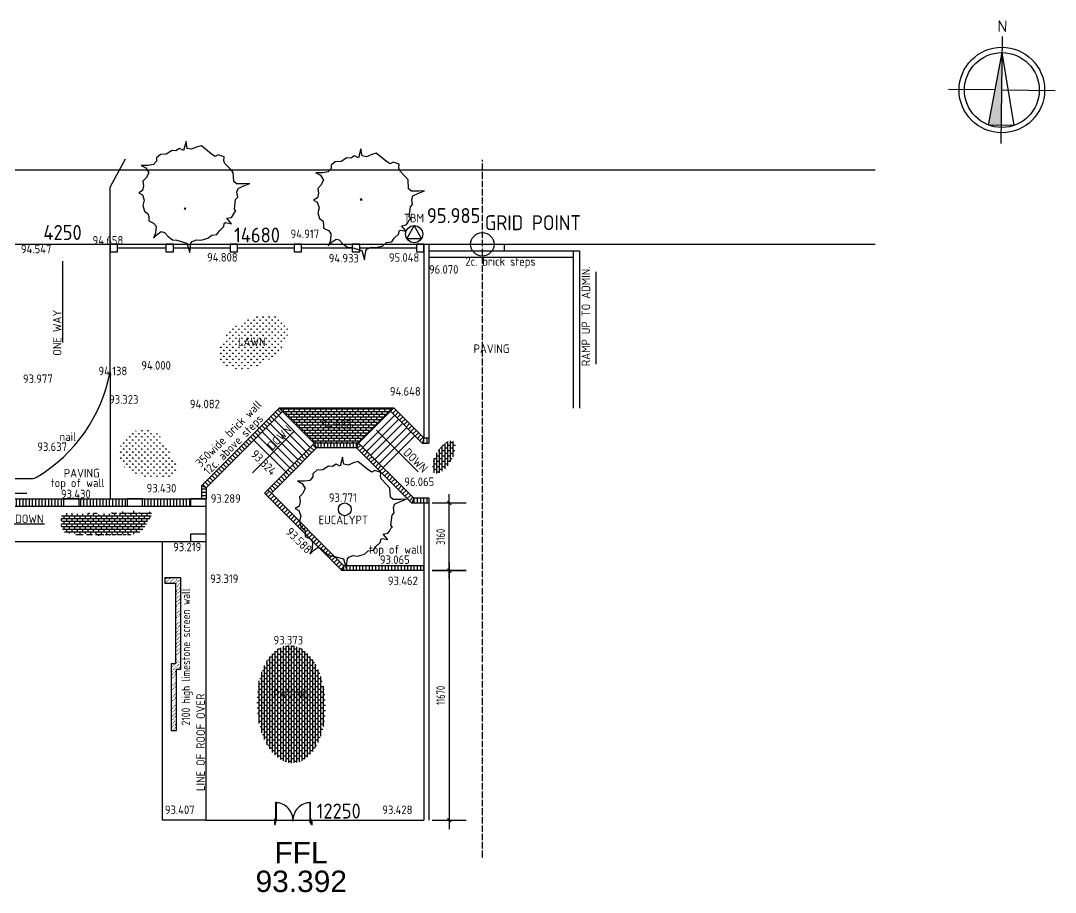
# Model space of a CAD drawing. Extents: x -406070 to -21769, y -87485 to 68103.
# Drawn here: x -70159 to -21769, y 25386 to 66150 of the extents above; entities that cross this region are included whole.
import ezdxf

# ---------------------------------------------------------------- set-up
doc = ezdxf.new("R2010")
doc.units = 0
doc.header["$MEASUREMENT"] = 0
doc.linetypes.add('ACAD_ISO03W100', pattern=[30, 12, -18])
doc.linetypes.add('HIDDEN', pattern=[9.525, 6.35, -3.175])
doc.layers.get('0').update_dxf_attribs({"linetype": 'CONTINUOUS'})
doc.layers.get('DEFPOINTS').update_dxf_attribs({"linetype": 'CONTINUOUS'})
for name, color, linetype in [('CONSTRUCTION', 7, 'CONTINUOUS'), ('DIMS', 7, 'CONTINUOUS'), ('FIXTURES', 11, 'CONTINUOUS'), ('HATCH', 11, 'CONTINUOUS'), ('SITE', 7, 'CONTINUOUS'), ('SPOTHEIGHTS', 7, 'CONTINUOUS'), ('WALLS', 2, 'CONTINUOUS')]:
    doc.layers.add(name, color=color, linetype=linetype)
doc.styles.add('DIMTEXT', font='isocp3.shx', dxfattribs={"width": 0.8})
doc.styles.add('HEADINGS', font='sanss___.ttf')
doc.styles.add('NOTES', font='isocp3.shx')
doc.styles.add('ROMAN', font='romanc.shx')
doc.dimstyles.new('ARCH200', dxfattribs={"dimscale": 200, "dimtxt": 2, "dimasz": 1, "dimexe": 1, "dimexo": 8, "dimgap": 1, "dimtad": 1, "dimdec": 0, "dimtxsty": 'DIMTEXT', "dimblk1": 'OBLIQUE', "dimblk2": 'OBLIQUE', "dimsah": 1, "dimcen": 2.5, "dimse1": 1, "dimse2": 1, "dimclrd": 256, "dimclre": 256, "dimclrt": 256, "dimazin": 3, "dimtfac": 1, "dimtdec": 0, "dimtmove": 0, "dimatfit": 3, "dimtolj": 1, "dimtzin": 0})
doc.dimstyles.new('ARCH200$7', dxfattribs={"dimscale": 200, "dimtxt": 2, "dimasz": 1, "dimexe": 1, "dimexo": 8, "dimgap": 1, "dimtad": 1, "dimdec": 0, "dimtxsty": 'DIMTEXT', "dimcen": 2.5, "dimse1": 1, "dimse2": 1, "dimclrd": 256, "dimclre": 256, "dimclrt": 256, "dimazin": 3, "dimtfac": 1, "dimtdec": 0, "dimtmove": 0, "dimatfit": 3, "dimtolj": 1, "dimtzin": 0})
pattern_1 = [(90, (0, 0), (-150, 9e-15), [])]
pattern_2 = [(45, (0, 0), (-106.06602, 106.06602), [])]
pattern_3 = [(135, (0, 0), (-106.06602, -106.06602), [])]

# ---------------------------------------------------------------- blocks, each defined once
blk = doc.blocks.new('NORTHTWO')
blk.add_hatch(color=3).paths.add_polyline_path([(-4250, 50), (-863, -588), (-855, 10)])
at = {"color": 3}
for p, q in [((-2470, 2529), (-2500, 30)), ((-848, 609), (-4250, 50)), ((-848, 609), (-863, -588)), ((0, 0), (-5000, 59)), ((-863, -588), (-4250, 50)), ((-2503, -279), (-2529, -2470))]:
    blk.add_line(p, q, dxfattribs=at)
for radius in [2000, 1750]:
    blk.add_circle((-2500, 30), radius, dxfattribs=at)
at = {"color": 3, "style": 'ROMAN'}
blk.add_text('N', height=500, rotation=89.3227, dxfattribs=at).set_placement((-5244, -184))
blk = doc.blocks.new('_OBLIQUE')
at = {"layer": 'DIMS'}
for p, q in [((0, -4), (0, 4)), ((-1.9, 0), (2.1, 0)), ((-0.42, -0.42), (0.42, 0.42))]:
    blk.add_line(p, q, dxfattribs=at)
blk = doc.blocks.new('*D15')
at = {"linetype": 'BYBLOCK'}
blk.add_line((-50117, 43110), (-50117, 31440), dxfattribs=at)
at = {"layer": 'DEFPOINTS', "color": 0, "linetype": 'BYBLOCK'}
for p in [(-51300, 43110), (-51300, 31440), (-50117, 31440)]:
    blk.add_point(p, dxfattribs=at)
at = {"linetype": 'BYBLOCK', "xscale": 200, "yscale": 200, "zscale": 200}
for p, rotation in [((-50117, 43110), 90), ((-50117, 31440), 270)]:
    blk.add_blockref('_OBLIQUE', p, dxfattribs=dict(at, rotation=rotation))
at = {"linetype": 'BYBLOCK', "insert": (-50517, 37275), "char_height": 400, "attachment_point": 5, "rotation": 90, "style": 'DIMTEXT'}
blk.add_mtext('\\A1;11670', dxfattribs=at)
blk = doc.blocks.new('*D16')
at = {"linetype": 'BYBLOCK'}
blk.add_line((-50117, 43110), (-50117, 46270), dxfattribs=at)
at = {"layer": 'DEFPOINTS', "color": 0, "linetype": 'BYBLOCK'}
for p in [(-51300, 46270), (-50117, 46270), (-51300, 43110)]:
    blk.add_point(p, dxfattribs=at)
at = {"linetype": 'BYBLOCK', "xscale": 200, "yscale": 200, "zscale": 200}
for p, rotation in [((-50117, 46270), 90), ((-50117, 43110), 270)]:
    blk.add_blockref('_OBLIQUE', p, dxfattribs=dict(at, rotation=rotation))
at = {"linetype": 'BYBLOCK', "insert": (-50517, 44690), "char_height": 400, "attachment_point": 5, "rotation": 90, "style": 'DIMTEXT'}
blk.add_mtext('\\A1;3160', dxfattribs=at)

msp = doc.modelspace()

# ---------------------------------------------------------------- hatches: boundary and pattern name
at = {"layer": 'HATCH'}
h = msp.add_hatch(dxfattribs=at)
h.set_pattern_fill('GRASS', color=256, scale=200, style=0)
h.set_pattern_definition([(90, (440, -762.1), (-141.42136, 141.42136), [37.5, -245.3427]), (45, (440, -762.1), (-141.42136, 141.42136), [37.5, -162.5]), (135, (440, -762.1), (-141.42136, -141.42136), [37.5, -162.5])])
edge = h.paths.add_edge_path()
edge.add_ellipse((-59267.2, 51113.4), major_axis=(-1506, -869.5), ratio=0.6187464, start_angle=0, end_angle=360)
h.paths.add_polyline_path([(-60023.6, 50859.1), (-58563.6, 50859.1), (-58563.6, 51399.1), (-60023.6, 51399.1)], flags=24)
h = msp.add_hatch(dxfattribs=at)
h.set_pattern_fill('U', color=256, scale=150, angle=135, style=0, pattern_type=0)
h.set_pattern_definition(pattern_3)
h.paths.add_polyline_path([(-57911.5, 47868.5), (-58074.1, 48031.2), (-61709.6, 44395.7), (-61479.6, 44300.4)])
h = msp.add_hatch(dxfattribs=at)
h.set_pattern_fill('BRICK', color=256, scale=500, style=0)
h.paths.add_polyline_path([(-58074.1, 48031.2), (-57911.5, 47868.5), (-56426.5, 46383.6), (-56412, 46398.1), (-54352.7, 46398.1), (-52867.7, 47883), (-52719.6, 48031.2)])
h.paths.add_polyline_path([(-56160.6, 46966.4), (-54488.7, 46966.4), (-54488.7, 47562.7), (-56160.6, 47562.7)], flags=24)
h = msp.add_hatch(dxfattribs=at)
h.set_pattern_fill('U', color=256, scale=150, angle=45, style=0, pattern_type=0)
h.set_pattern_definition(pattern_2)
h.paths.add_polyline_path([(-51374.9, 46390.2), (-51366.6, 46390.2), (-51299.6, 46640.2), (-52705.1, 48045.7), (-52867.7, 47883)])
h = msp.add_hatch(dxfattribs=at)
h.set_pattern_fill('GRASS', color=256, scale=200, style=0)
edge = h.paths.add_edge_path()
edge.add_spline(control_points=[(-64995.6, 46879), (-65372.3, 46690.8), (-65794.8, 45675.4), (-64678.9, 44582.9), (-62205.3, 44761.7), (-63361.2, 46135), (-63799.4, 47110), (-64645.9, 47053.7), (-64995.6, 46879)], knot_values=[0, 0, 0, 0, 1263.2236167, 2394.2321762, 4328.3008108, 5603.0021871, 6327.70718, 7500.5261048, 7500.5261048, 7500.5261048, 7500.5261048], degree=3, periodic=0)
h = msp.add_hatch(dxfattribs=at)
h.set_pattern_fill('_U', color=256, scale=150, angle=90, style=0, pattern_type=0)
h.set_pattern_definition(pattern_1)
h.paths.add_polyline_path([(-51069.6, 46640.2), (-51299.6, 46640.2), (-51366.6, 46390.2), (-51069.6, 46390.2)])
h = msp.add_hatch(dxfattribs=at)
h.set_pattern_fill('BRICK', color=256, scale=500, angle=90, style=0)
h.set_pattern_definition([(90, (311.16, 906.79), (-125, 8e-15), []), (180, (311.16, 906.8), (-3e-14, -250), [125, -125]), (180, (311.16, 1031.8), (-3e-14, -250), [-125, 125])])
edge = h.paths.add_edge_path()
edge.add_ellipse((-50366.6, 45739.9), major_axis=(-430.8, -746.1), ratio=0.4352873, start_angle=0, end_angle=360)
h = msp.add_hatch(dxfattribs=at)
h.set_pattern_fill('U', color=256, scale=150, angle=135, style=0, pattern_type=0)
h.set_pattern_definition(pattern_3)
h.paths.add_polyline_path([(-56316.8, 46168.1), (-56412, 46398.1), (-57763, 45047.2), (-57600.3, 44884.5)])
h.paths.add_polyline_path([(-57600.3, 44884.5), (-57763, 45047.2), (-58597.4, 44212.8), (-58434.7, 44050.2)])
h = msp.add_hatch(dxfattribs=at)
h.set_pattern_fill('U', color=256, scale=150, angle=90, style=0, pattern_type=0)
h.set_pattern_definition(pattern_1)
h.paths.add_polyline_path([(-54447.9, 46168.1), (-54352.7, 46398.1), (-56412, 46398.1), (-56316.8, 46168.1)])
h = msp.add_hatch(dxfattribs=at)
h.set_pattern_fill('U', color=256, scale=150, angle=45, style=0, pattern_type=0)
h.set_pattern_definition(pattern_2)
h.paths.add_polyline_path([(-51869.6, 43589.8), (-51774.3, 43819.8), (-54352.7, 46398.1), (-54447.9, 46168.1)])
h = msp.add_hatch(dxfattribs=at)
h.set_pattern_fill('_U', color=256, scale=150, style=0, pattern_type=0)
h.set_pattern_definition([(0, (0, 0), (0, 150), [])])
h.paths.add_polyline_path([(-61709.6, 43789.8), (-61479.6, 43789.8), (-61479.6, 44300.4), (-61709.6, 44395.7)])
h = msp.add_hatch(dxfattribs=at)
h.set_pattern_fill('U', color=256, scale=150, angle=45, style=0, pattern_type=0)
h.set_pattern_definition(pattern_2)
h.paths.add_polyline_path([(-55484.9, 41100.3), (-55531.3, 41112.9), (-55731.6, 41131.3), (-55946.1, 41296.3), (-56117.8, 41479.7), (-56214.3, 41504.5), (-55139.6, 40429.8), (-55044.3, 40659.8)])
h.paths.add_polyline_path([(-56578.6, 41868.8), (-56214.3, 41504.5), (-56117.8, 41479.7), (-55946.1, 41296.3), (-55731.6, 41131.3), (-55531.3, 41112.9), (-55484.9, 41100.3), (-57115.4, 42730.8), (-57047.5, 42470), (-56890.2, 42360), (-56847.3, 42213.3), (-56847.3, 42137.5), (-56640, 41930.2), (-56618.4, 41919.8)])
h.paths.add_polyline_path([(-56847.3, 42137.5), (-56847.3, 42213.3), (-56890.2, 42360), (-57047.5, 42470), (-57115.4, 42730.8), (-58434.7, 44050.2), (-58597.4, 44212.8), (-58760, 44050.2)])
h = msp.add_hatch(dxfattribs=at)
h.set_pattern_fill('_U', color=256, scale=150, angle=90, style=0, pattern_type=0)
h.set_pattern_definition(pattern_1)
h.paths.add_polyline_path([(-74109.6, 43439.8), (-74109.6, 43789.8), (-79129.6, 43789.8), (-79129.6, 43439.8)])
h.paths.add_polyline_path([(-73379.6, 43789.8), (-73379.6, 43439.8), (-71135, 43439.8), (-71135, 43789.8)])
h.paths.add_polyline_path([(-70405, 43789.8), (-70405, 43439.8), (-68160, 43439.8), (-68160, 43789.8)])
h.paths.add_polyline_path([(-67430, 43789.8), (-67430, 43439.8), (-65185, 43439.8), (-65185, 43789.8)])
h.paths.add_polyline_path([(-62209.6, 43439.8), (-62209.6, 43789.8), (-64455, 43789.8), (-64455, 43439.8)])
h = msp.add_hatch(dxfattribs=at)
h.set_pattern_fill('_U', color=256, scale=150, angle=90, style=0, pattern_type=0)
h.set_pattern_definition(pattern_1)
h.paths.add_polyline_path([(-51069.6, 43589.8), (-51069.6, 43819.8), (-51774.3, 43819.8), (-51869.6, 43589.8)])
h = msp.add_hatch(dxfattribs=at)
h.set_pattern_fill('BRICK', color=256, scale=500, style=0)
h.paths.add_polyline_path([(-64351.3, 42558.8, 0.520567), (-64271, 42659.1, 0.520567), (-64230.8, 42759.5, 0.5205671), (-64130.4, 42900, 0.520567), (-64070.1, 43060.6, 0.3108311), (-64045.8, 43125.6, -0.2027835), (-64070.1, 43140.8, -0.520567), (-64070.1, 43160.9, -0.1805255), (-64045.8, 43125.6, 0.2874406), (-64009.8, 43140.8, 0.520567), (-64190.6, 43120.8, 0.5205671), (-64351.3, 43100.7, 0.5205671), (-64672.7, 43100.7, 0.520567), (-65154.8, 43100.7, 0.520567), (-65596.8, 43060.6, 0.520567), (-65978.4, 43060.6, 0.5205671), (-66139.1, 43060.6, 0.5205671), (-66299.8, 43060.6, 0.5205671), (-66500.7, 43060.6, 0.5205671), (-66822.1, 43060.6, 0.5205671), (-67083.3, 43060.6, 0.520567), (-67284.2, 43060.6, 0.520567), (-67404.7, 43060.6, 0.520567), (-67525.2, 43060.6, 0.520567), (-67645.7, 43060.6, 0.5205671), (-67846.6, 43060.6, 0.5205671), (-68067.6, 43060.6, 0.520567), (-68188.1, 43060.6, 0.520567), (-68228.3, 42900, 0.5205671), (-68228.3, 42739.4, 0.5205671), (-68228.3, 42578.8, 0.520567), (-68228.3, 42478.5, 0.520567), (-68147.9, 42358.1, 0.5205671), (-68107.8, 42257.7, 0.520567), (-68027.4, 42197.5, 0.520567), (-67906.9, 42197.5, 0.520567), (-67645.7, 42197.5, 0.520567), (-67163.6, 42197.5, 0.5205671), (-66721.7, 42197.5, 0.520567), (-66239.6, 42157.3, 0.5205671), (-65918.2, 42157.3, 0.5205671), (-65657, 42157.3, 0.520567), (-65395.9, 42157.3, 0.520567), (-65195, 42157.3, 0.520567), (-64974, 42157.3, 0.520567), (-64853.5, 42157.3, 0.5205671), (-64712.9, 42177.4, 0.520567), (-64632.6, 42237.6, 0.520567), (-64552.2, 42317.9, 0.520567), (-64431.7, 42438.3, 0.5205671)])
h = msp.add_hatch(dxfattribs=at)
h.set_pattern_fill('_U', color=256, scale=150, angle=90, style=0, pattern_type=0)
h.set_pattern_definition(pattern_1)
h.paths.add_polyline_path([(-54915.5, 40659.8), (-54930.5, 40544.4), (-54964.2, 40659.8), (-55044.3, 40659.8), (-55139.6, 40429.8), (-51299.6, 40429.8), (-51299.6, 40659.8)])
h = msp.add_hatch(dxfattribs=at)
h.set_pattern_fill('ACAD_ISO07W100', color=256, scale=25, angle=45, style=0)
h.set_pattern_definition([(45, (0, 0), (-88.38835, 88.38835), [12.5, -75])])
h.paths.add_polyline_path([(-62670.2, 40095.5), (-62920.2, 40095.5), (-62920.2, 39845.5), (-62920.2, 36075.5), (-63120.2, 36075.5), (-63120.2, 32959.1), (-62870.2, 32959.1), (-62870.2, 35825.5), (-62670.2, 35825.5)])
h.paths.add_polyline_path([(-62920.2, 40095.5), (-63410.2, 40095.5), (-63410.2, 39845.5), (-62920.2, 39845.5)])
h = msp.add_hatch(dxfattribs=at)
h.set_pattern_fill('BRICK', color=256, scale=500, angle=90, style=0)
edge = h.paths.add_edge_path()
edge.add_ellipse((-57506.1, 34179.1), major_axis=(-93.5, 2747.1), ratio=0.5827235, start_angle=0, end_angle=360)
h.paths.add_polyline_path([(-58391.8, 34346), (-56511.1, 34346), (-56511.1, 34948.2), (-58391.8, 34948.2)], flags=24)

# ---------------------------------------------------------------- linework, layer by layer
for points in [[(-54231.8, 57829.6), (-54274.7, 57774.5), (-54188.9, 57774.5)], [(-62471.4, 57405), (-62514.4, 57350), (-62428.5, 57350)]]:
    msp.add_lwpolyline(points, close=True)
at = {"layer": 'CONSTRUCTION', "color": 6}
msp.add_line((-126865.5, 55690.8), (-30187.6, 55690.8), dxfattribs=at)
at = {"layer": 'CONSTRUCTION'}
for p, q in [((-65979.6, 49709.2), (-65979.6, 55690.8)), ((-51069.6, 55690.8), (-47545, 55690.8)), ((-47545, 55690.8), (-47545, 55390.8)), ((-63369.6, 55515.8), (-65629.6, 55515.8)), ((-60369.6, 55515.8), (-63019.6, 55515.8)), ((-57369.6, 55515.8), (-60019.6, 55515.8)), ((-54649.6, 55515.8), (-57019.6, 55515.8)), ((-51649.6, 55515.8), (-54299.6, 55515.8)), ((-51069.6, 55390.8), (-44320.4, 55390.8)), ((-44320.4, 55390.8), (-44320.4, 48033.8)), ((-44320.4, 55390.8), (-44020.4, 55390.8)), ((-44020.4, 55390.8), (-44020.4, 48033.8)), ((-51069.6, 55090.8), (-44320.4, 55090.8)), ((-111769.6, 44739.8), (-69652.3, 44739.8))]:
    msp.add_line(p, q, dxfattribs=at)
at = {"layer": 'CONSTRUCTION', "color": 1}
msp.add_line((-61479.6, 28759.8), (-61479.6, 41789.8), dxfattribs=at)
at = {"layer": 'CONSTRUCTION'}
for points in [[(-65979.6, 55690.8), (-65979.6, 55340.8), (-65629.6, 55340.8), (-65629.6, 55690.8)], [(-65979.6, 55690.8), (-65979.6, 55340.8), (-65629.6, 55340.8), (-65629.6, 55690.8)], [(-63369.6, 55690.8), (-63369.6, 55340.8), (-63019.6, 55340.8), (-63019.6, 55690.8)], [(-60369.6, 55690.8), (-60369.6, 55340.8), (-60019.6, 55340.8), (-60019.6, 55690.8)], [(-57369.6, 55690.8), (-57369.6, 55340.8), (-57019.6, 55340.8), (-57019.6, 55690.8)], [(-54649.6, 55690.8), (-54649.6, 55340.8), (-54299.6, 55340.8), (-54299.6, 55690.8)], [(-51649.6, 55690.8), (-51649.6, 55340.8), (-51299.6, 55340.8), (-51299.6, 55690.8)]]:
    msp.add_lwpolyline(points, close=True, dxfattribs=at)
for centre, radius, start, end in [((-73181, 51090.8), 7332.7, 301.09415, 349.14001), ((-69652.3, 45239.8), 500, 270, 301.09415)]:
    msp.add_arc(centre, radius, start, end, dxfattribs=at)
at = {"layer": 'DIMS'}
for p, q in [((-65979.6, 58369.8), (-65256.7, 59690.8)), ((-65979.6, 55690.8), (-65979.6, 58369.8))]:
    msp.add_line(p, q, dxfattribs=at)
at = {"layer": 'FIXTURES'}
for p, q in [((-65979.6, 49709.2), (-65979.6, 43789.8)), ((-58266.6, 28559.8), (-58266.6, 28829.8)), ((-56576.6, 28559.8), (-56576.6, 28829.8))]:
    msp.add_line(p, q, dxfattribs=at)
for points in [[(-62424.2, 60500.8), (-62538.6, 60079.1), (-62724.6, 60170.8), (-62896.2, 60060.7), (-63082.2, 60079.1), (-63354, 59914), (-63625.8, 59895.7), (-63811.7, 59730.6), (-63811.7, 59583.9), (-63954.8, 59418.9), (-64212.2, 59382.2), (-64526.9, 59382.2), (-64312.4, 59272.2), (-64169.3, 59033.8), (-64298.1, 58795.4), (-64441.1, 58648.6), (-64412.5, 58428.6), (-64455.4, 58208.5), (-64641.4, 58098.5), (-64469.7, 58006.8), (-64383.9, 57750.1), (-64441.1, 57511.7), (-64369.6, 57236.6), (-64212.2, 57126.6), (-64169.3, 56979.9), (-64169.3, 56796.5), (-63940.5, 56686.4), (-63826, 56539.7), (-63854.6, 56209.6), (-63954.8, 55971.2), (-63768.8, 56154.6), (-63582.8, 56283), (-63439.8, 56246.3), (-63268.1, 56062.9), (-63053.6, 55897.9), (-62853.3, 55879.5), (-62381.3, 55751.2), (-62252.5, 55311), (-62195.3, 55751.2), (-62138.1, 55824.5), (-61937.8, 55897.9), (-61723.2, 55879.5), (-61408.5, 55971.2), (-61222.6, 56118), (-60979.4, 56154.6), (-60865, 56319.7), (-60650.4, 56521.4), (-60636.1, 56668.1), (-60564.6, 56704.8), (-60307.1, 56649.7), (-60521.7, 56906.5), (-60307.1, 56943.2), (-60235.6, 57034.9), (-60149.7, 57199.9), (-60092.5, 57236.6), (-60164.1, 57328.3), (-60106.8, 57786.7), (-60006.7, 57896.8), (-60049.6, 58135.2), (-59992.4, 58300.2), (-59734.9, 58428.6), (-59448.8, 58538.6), (-59706.3, 58520.3), (-60063.9, 58520.3), (-60192.6, 58630.3), (-60221.3, 59052.1), (-60364.3, 59217.1), (-60607.5, 59473.9), (-60650.4, 59602.3), (-60636.1, 59785.6), (-60922.2, 59877.4), (-61065.2, 59804), (-61236.9, 59914), (-61709, 60299.1), (-61909.2, 60244.1), (-62166.7, 60134.1), (-62367, 60170.8)], [(-54244.8, 60156), (-54359.3, 59734.2), (-54545.2, 59825.9), (-54716.9, 59715.9), (-54902.9, 59734.2), (-55174.6, 59569.2), (-55446.4, 59550.9), (-55632.4, 59385.8), (-55632.4, 59239.1), (-55775.4, 59074), (-56032.9, 59037.4), (-56347.6, 59037.4), (-56133.1, 58927.3), (-55990, 58688.9), (-56118.7, 58450.5), (-56261.8, 58303.8), (-56233.2, 58083.7), (-56276.1, 57863.7), (-56462.1, 57753.7), (-56290.4, 57661.9), (-56204.6, 57405.2), (-56261.8, 57166.8), (-56190.3, 56891.7), (-56032.9, 56781.7), (-55990, 56635), (-55990, 56451.6), (-55761.1, 56341.6), (-55646.7, 56194.9), (-55675.3, 55864.8), (-55775.4, 55626.4), (-55589.5, 55809.8), (-55403.5, 55938.1), (-55260.5, 55901.5), (-55088.8, 55718.1), (-54874.3, 55553), (-54674, 55534.7), (-54201.9, 55406.3), (-54073.2, 54966.2), (-54016, 55406.3), (-53958.7, 55479.7), (-53758.5, 55553), (-53543.9, 55534.7), (-53229.2, 55626.4), (-53043.3, 55773.1), (-52800.1, 55809.8), (-52685.7, 55974.8), (-52471.1, 56176.5), (-52456.8, 56323.2), (-52385.2, 56359.9), (-52127.8, 56304.9), (-52342.3, 56561.7), (-52127.8, 56598.3), (-52056.3, 56690), (-51970.4, 56855.1), (-51913.2, 56891.7), (-51984.7, 56983.4), (-51927.5, 57441.9), (-51827.4, 57551.9), (-51870.3, 57790.3), (-51813.1, 57955.4), (-51555.6, 58083.7), (-51269.5, 58193.8), (-51527, 58175.4), (-51884.6, 58175.4), (-52013.3, 58285.5), (-52041.9, 58707.3), (-52185, 58872.3), (-52428.2, 59129.1), (-52471.1, 59257.4), (-52456.8, 59440.8), (-52742.9, 59532.5), (-52885.9, 59459.1), (-53057.6, 59569.2), (-53529.6, 59954.3), (-53729.9, 59899.3), (-53987.4, 59789.2), (-54187.6, 59825.9)], [(-55102.1, 45734.2), (-55216.6, 45312.5), (-55402.5, 45404.2), (-55574.2, 45294.1), (-55760.2, 45312.5), (-56031.9, 45147.4), (-56303.7, 45129.1), (-56489.7, 44964), (-56489.7, 44817.3), (-56632.7, 44652.3), (-56890.2, 44615.6), (-57204.9, 44615.6), (-56990.4, 44505.6), (-56847.3, 44267.2), (-56976, 44028.8), (-57119.1, 43882), (-57090.5, 43662), (-57133.4, 43441.9), (-57319.3, 43331.9), (-57147.7, 43240.2), (-57061.9, 42983.5), (-57119.1, 42745.1), (-57047.5, 42470), (-56890.2, 42360), (-56847.3, 42213.3), (-56847.3, 42029.9), (-56618.4, 41919.8), (-56504, 41773.1), (-56532.6, 41443), (-56632.7, 41204.6), (-56446.8, 41388), (-56260.8, 41516.4), (-56117.8, 41479.7), (-55946.1, 41296.3), (-55731.6, 41131.3), (-55531.3, 41112.9), (-55059.2, 40984.6), (-54930.5, 40544.4), (-54873.3, 40984.6), (-54816, 41057.9), (-54615.8, 41131.3), (-54401.2, 41112.9), (-54086.5, 41204.6), (-53900.5, 41351.4), (-53657.4, 41388), (-53542.9, 41553.1), (-53328.4, 41754.8), (-53314.1, 41901.5), (-53242.5, 41938.2), (-52985.1, 41883.1), (-53199.6, 42139.9), (-52985.1, 42176.6), (-52913.5, 42268.3), (-52827.7, 42433.3), (-52770.5, 42470), (-52842, 42561.7), (-52784.8, 43020.1), (-52684.7, 43130.2), (-52727.6, 43368.6), (-52670.4, 43533.6), (-52412.9, 43662), (-52126.8, 43772), (-52384.3, 43753.7), (-52741.9, 43753.7), (-52870.6, 43863.7), (-52899.2, 44285.5), (-53042.3, 44450.5), (-53285.5, 44707.3), (-53328.4, 44835.7), (-53314.1, 45019), (-53600.2, 45110.8), (-53743.2, 45037.4), (-53914.9, 45147.4), (-54386.9, 45532.5), (-54587.2, 45477.5), (-54844.6, 45367.5), (-55044.9, 45404.2)], [(-58236.6, 29579.8), (-58236.6, 28759.8), (-58201.6, 28759.8), (-58201.6, 29579.8)], [(-56641.6, 29579.8), (-56641.6, 28759.8), (-56606.6, 28759.8), (-56606.6, 29579.8)], [(-58266.6, 28759.8), (-58266.6, 28629.8), (-58226.6, 28629.8), (-58226.6, 28719.8), (-58236.6, 28719.8), (-58236.6, 28759.8)], [(-56576.6, 28759.8), (-56576.6, 28629.8), (-56616.6, 28629.8), (-56616.6, 28719.8), (-56606.6, 28719.8), (-56606.6, 28759.8)]]:
    msp.add_lwpolyline(points, close=True, dxfattribs=at)
msp.add_circle((-55001.2, 43297.2), 299.6, dxfattribs=at)
for centre, start, end in [((-58244.6, 28759.8), 357.20397, 90), ((-56606.6, 28759.8), 90, 182.79603)]:
    msp.add_arc(centre, 820, start, end, dxfattribs=at)
at = {"layer": 'HATCH'}
for p, q in [((-51299.6, 46640.2), (-51367, 46388.5)), ((-61479.6, 44300.4), (-61709.6, 44395.7)), ((-58434.7, 44050.2), (-58597.4, 44212.8)), ((-51774.3, 43819.8), (-51869.6, 43589.8)), ((-55139.6, 40429.8), (-55044.3, 40659.8))]:
    msp.add_line(p, q, dxfattribs=at)
at = {"layer": 'SITE', "color": 8, "linetype": 'ACAD_ISO03W100'}
for p, q in [((-48569.6, 59643.3), (-48569.6, 26966.3)), ((-52109.5, 55690.8), (-44751, 55690.8))]:
    msp.add_line(p, q, dxfattribs=at)
at = {"layer": 'SITE', "color": 7}
msp.add_lwpolyline([(-51756.5, 56564.4), (-52102.9, 55964.4), (-51410.1, 55964.4)], close=True, dxfattribs=at)
msp.add_circle((-51756.5, 56164.4), 400, dxfattribs=at)
at = {"layer": 'SITE', "color": 8, "linetype": 'CONTINUOUS'}
msp.add_circle((-48569.6, 55690.8), 548, dxfattribs=at)
at = {"layer": 'SPOTHEIGHTS', "color": 8}
msp.add_line((-134529.6, 59171.6), (-30187.6, 59171.6), dxfattribs=at)
at = {"layer": 'SPOTHEIGHTS'}
for p, q in [((-52719.6, 48031.2), (-58074.1, 48031.2)), ((-56808.4, 46001.8), (-58293.3, 47486.7)), ((-56617.5, 46192.7), (-58102.4, 47677.6)), ((-56426.5, 46383.6), (-57911.5, 47868.5)), ((-54352.7, 46398.1), (-52867.7, 47883)), ((-54161.7, 46207.2), (-52676.8, 47692.1)), ((-53970.8, 46016.3), (-52485.9, 47501.2)), ((-57190.2, 45619.9), (-58675.1, 47104.9)), ((-56999.3, 45810.8), (-58484.2, 47295.8)), ((-53779.9, 45825.3), (-52295, 47310.3)), ((-53589, 45634.4), (-52104.1, 47119.3)), ((-57763, 45047.2), (-59247.9, 46532.1)), ((-57572, 45238.1), (-59057, 46723)), ((-57381.1, 45429), (-58866.1, 46913.9)), ((-53398.1, 45443.5), (-51913.1, 46928.4)), ((-53207.1, 45252.6), (-51722.2, 46737.5)), ((-58266.6, 28759.8), (-58266.6, 28532.5)), ((-56536.6, 28759.8), (-56536.6, 28532.5))]:
    msp.add_line(p, q, dxfattribs=at)
at = {"layer": 'WALLS', "color": 3}
for p, q in [((-51299.6, 55690.8), (-51299.6, 46640.2)), ((-51069.6, 55690.8), (-51069.6, 46640.2)), ((-74109.6, 43789.8), (-61479.6, 43789.8)), ((-61479.6, 41789.8), (-61479.6, 43789.8)), ((-51299.6, 43589.8), (-51299.6, 28759.8)), ((-51069.6, 43589.8), (-51069.6, 28759.8)), ((-63549.6, 41789.8), (-61479.6, 41789.8)), ((-61479.6, 28759.8), (-51299.6, 28759.8))]:
    msp.add_line(p, q, dxfattribs=at)
at = {"layer": 'WALLS'}
for p, q in [((-58074.1, 48031.2), (-61709.6, 44395.7)), ((-57911.5, 47868.5), (-58074.1, 48031.2)), ((-52867.7, 47883), (-52705.1, 48045.7)), ((-51299.6, 46640.2), (-52705.1, 48045.7)), ((-57911.5, 47868.5), (-61479.6, 44300.4)), ((-51374.9, 46390.2), (-52867.7, 47883)), ((-51299.6, 46640.2), (-51069.6, 46640.2)), ((-51069.6, 46640.2), (-51069.6, 46390.2)), ((-56412, 46398.1), (-57763, 45047.2)), ((-56316.8, 46168.1), (-57600.3, 44884.5)), ((-54352.7, 46398.1), (-56412, 46398.1)), ((-56316.8, 46168.1), (-56412, 46398.1)), ((-54447.9, 46168.1), (-56316.8, 46168.1)), ((-54447.9, 46168.1), (-54352.7, 46398.1)), ((-51869.6, 43589.8), (-54447.9, 46168.1)), ((-51774.3, 43819.8), (-54352.7, 46398.1)), ((-51374.9, 46390.2), (-51069.6, 46390.2)), ((-58760, 44050.2), (-57763, 45047.2)), ((-57763, 45047.2), (-57600.3, 44884.5)), ((-58434.7, 44050.2), (-57600.3, 44884.5)), ((-61709.6, 44395.7), (-61709.6, 43789.8)), ((-61479.6, 44300.4), (-61479.6, 43789.8)), ((-55139.6, 40429.8), (-58760, 44050.2)), ((-55044.3, 40659.8), (-58434.7, 44050.2)), ((-51069.6, 43589.8), (-51869.6, 43589.8)), ((-51069.6, 43819.8), (-51774.3, 43819.8)), ((-51069.6, 43819.8), (-51069.6, 43589.8)), ((-79129.6, 43439.8), (-61479.6, 43439.8)), ((-51299.6, 40659.8), (-55044.3, 40659.8)), ((-51299.6, 40429.8), (-55139.6, 40429.8))]:
    msp.add_line(p, q, dxfattribs=at)
at = {"layer": 'WALLS', "color": 3, "linetype": 'HIDDEN'}
for p, q in [((-111769.6, 41789.8), (-63549.6, 41789.8)), ((-63549.6, 41789.8), (-63549.6, 28759.8)), ((-61479.6, 28759.8), (-63549.6, 28759.8))]:
    msp.add_line(p, q, dxfattribs=at)
at = {"layer": 'WALLS'}
for points in [[(-68160, 43439.8), (-67430, 43439.8), (-67430, 43789.8), (-68160, 43789.8)], [(-65185, 43439.8), (-64455, 43439.8), (-64455, 43789.8), (-65185, 43789.8)], [(-62209.6, 43439.8), (-61479.6, 43439.8), (-61479.6, 43789.8), (-62209.6, 43789.8)], [(-62209.6, 41789.8), (-61479.6, 41789.8), (-61479.6, 42139.8), (-62209.6, 42139.8)]]:
    msp.add_lwpolyline(points, close=True, dxfattribs=at)
msp.add_lwpolyline([(-62870.2, 32955.5), (-62870.2, 35825.5), (-62670.2, 35825.5), (-62670.2, 40095.5), (-63410.2, 40095.5), (-63410.2, 39845.5), (-62920.2, 39845.5), (-62920.2, 36075.5), (-63120.2, 36075.5), (-63120.2, 32959.1), (-62870.2, 32959.1)], dxfattribs=at)

# ---------------------------------------------------------------- block references
at = {"layer": 'CONSTRUCTION', "rotation": 270}
msp.add_blockref('NORTHTWO', (-24298.2, 60406), dxfattribs=at)

# ---------------------------------------------------------------- texts
at = {"layer": 'CONSTRUCTION', "style": 'NOTES'}
for s, height, p in [('95.985', 700, (-51160.2, 56685.1)), ('94.917', 400, (-57538.7, 55979.4)), ('94.547', 400, (-70147.9, 55272.6)), ('94.658', 400, (-66795.1, 55677.3)), ('94.808', 400, (-61442.7, 54882.9)), ('94.933', 400, (-55753.5, 54839.8)), ('95.048', 400, (-52937, 54874)), ('96.070', 400, (-51061.9, 54318.5)), ('2c. brick steps', 400, (-49362, 54691.6)), ('LAWN', 400, (-59993.6, 50929.1)), ('PAVING', 400, (-48975.7, 50610.5)), ('94.138', 400, (-66522.1, 49567.3)), ('94.000', 400, (-64516.2, 49829.3)), ('93.977', 400, (-70054.1, 49204.9)), ('94.648', 400, (-52892.8, 48613.5)), ('93.323', 400, (-66028, 48237.8)), ('94.082', 400, (-62248.5, 48022)), ('94.683', 400, (-56106, 47065.2)), ('nail', 400, (-68340.2, 46495.2)), ('93.637', 400, (-69382, 46026)), ('PAVING', 400, (-68141.6, 44790.4)), ('top of wall', 400, (-68753, 44333.8)), ('96.065', 400, (-52217.7, 44386.3)), ('93.430', 400, (-68277, 43813.8)), ('93.430', 400, (-64270.4, 44087.2)), ('93.771', 400, (-55745.7, 43642.9)), ('93.289', 400, (-61270.8, 43602.2)), ('DOWN', 400, (-70417.1, 42652.3)), ('EUCALYPT', 400, (-56225.6, 42601)), ('93.219', 400, (-63026.7, 41334.6)), ('top of wall', 400, (-53877.2, 41221.2)), ('93.065', 400, (-53357.7, 40742)), ('93.319', 400, (-61297.2, 39853.1)), ('93.462', 400, (-52985.3, 39753.5)), ('93.373', 400, (-58333.8, 36978.4)), ('PAVING', 400, (-58351.5, 34447.1)), ('93.407', 400, (-63416.7, 29044.8)), ('93.428', 400, (-53246.3, 29044.8))]:
    msp.add_text(s, height=height, dxfattribs=at).set_placement(p)
at = {"layer": 'CONSTRUCTION', "color": 8, "style": 'NOTES'}
for s, p in [('4250', (-69096, 55894.4)), ('14680', (-60180.5, 55775.5)), ('12250', (-56315.8, 28835.7))]:
    msp.add_text(s, height=700, dxfattribs=at).set_placement(p)
at = {"layer": 'CONSTRUCTION', "style": 'NOTES'}
for s, rotation, p in [('RAMP UP TO ADMIN.', 90, (-43522.3, 49991)), ('ONE WAY', 90, (-68254.1, 50481.4)), ('350wide brick wall', 45.34045, (-61736.3, 45239.4)), ('12c. above steps', 45.34045, (-61366.5, 44873.9)), ('DOWN', 45, (-58383.5, 46041.8)), ('93.324', 315, (-59426.2, 45833.8)), ('DOWN', 315, (-52298.6, 45916.3)), ('93.588', 315, (-57789.3, 42201.8)), ('LINE OF ROOF OVER', 90, (-61543, 30123.9))]:
    msp.add_text(s, height=400, rotation=rotation, dxfattribs=at).set_placement(p)
at = {"layer": 'CONSTRUCTION', "style": 'NOTES', "width": 0.9}
msp.add_text('2100 high limestone screen wall', height=400, rotation=90, dxfattribs=at).set_placement((-62235.7, 33191.6))
at = {"layer": 'DIMS', "style": 'HEADINGS'}
for s, p in [('FFL', (-58290.5, 26735.5)), ('93.392', (-59172.4, 25400.1))]:
    msp.add_text(s, height=1000, dxfattribs=at).set_placement(p)
at = {"layer": 'SITE', "color": 7, "style": 'NOTES'}
msp.add_text('TBM', height=400, dxfattribs=at).set_placement((-52235.4, 56718.3))
at = {"layer": 'SITE', "color": 8, "linetype": 'ACAD_ISO03W100', "style": 'NOTES'}
msp.add_text('GRID POINT', height=700, dxfattribs=at).set_placement((-48452.3, 56352.3))

# ---------------------------------------------------------------- dimensions: what is measured, and where the dimension line sits
at = {"layer": 'SPOTHEIGHTS'}
for base, p2, picture, middle in [((-50117.5, 43589.8), (-51299.6, 43589.8), '*D16', (-50517.5, 44689.8)), ((-50117.5, 28759.8), (-51299.6, 28759.8), '*D15', (-50517.5, 37274.8))]:
    dim = msp.add_linear_dim(base=base, p1=(-51299.6, 40429.8), p2=p2, angle=90, dimstyle='ARCH200', dxfattribs=at)
    dim.commit()
    dim.dimension.update_dxf_attribs({"geometry": picture, "text_midpoint": middle, "insert": (0, -2680)})

# ---------------------------------------------------------------- leaders
at = {"layer": 'CONSTRUCTION'}
for points in [[(-68206.1, 54898), (-68206.1, 51094)], [(-43245, 50079.5), (-43245, 54396.5)], [(-59314.2, 45003.7), (-57356.9, 46961)], [(-53521.6, 47000.8), (-51564.4, 45043.5)], [(-72646.6, 44047.2), (-69878.6, 44047.2)], [(-71819.6, 42614.8), (-69051.6, 42614.8)]]:
    msp.add_leader(points, dimstyle='ARCH200$7', dxfattribs=at)

doc.saveas('drawing.dxf')
